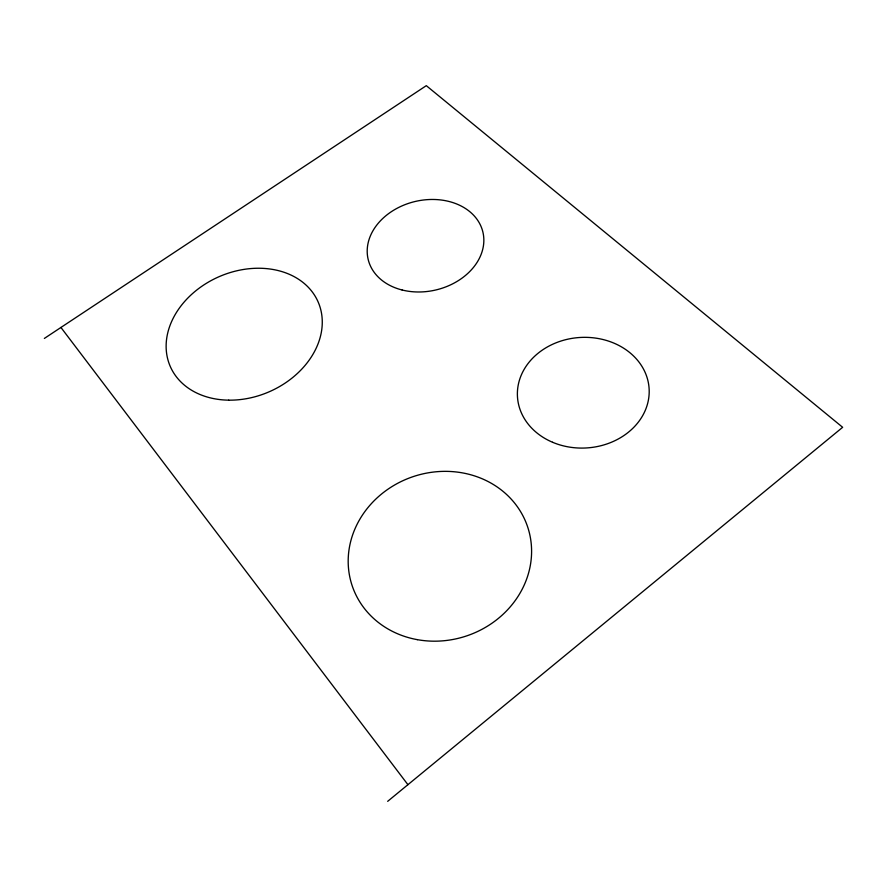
<?xml version="1.0" encoding="UTF-8"?>
<svg xmlns="http://www.w3.org/2000/svg" width="887" height="887" viewBox="0 0 887 887"><rect width="100%" height="100%" fill="white"/><g stroke="black" fill="none" stroke-linecap="round" stroke-linejoin="round"><path stroke-width="1.33" d="M387.663 801.338L842.65 427.301L426.303 85.662L44.35 338.435M60.937 327.458L407.92 784.685M228.702 400.159A80.662 62.766 -23.6 0 0 318.233 302.179A80.662 62.766 -23.6 0 0 185.705 300.294A80.662 62.766 -23.6 0 0 228.702 400.159M417.345 639.66A92.536 84.01 -18.6 0 0 528.142 528.452A92.536 84.01 -18.6 0 0 374.17 500.7A92.536 84.01 -18.6 0 0 417.345 639.66M552.568 442.269A65.96 55.338 -3.6 0 0 649.151 389.36A65.96 55.338 -3.6 0 0 548.133 346.529A65.96 55.338 -3.6 0 0 552.568 442.269M402.11 289.994A58.974 45.437 -13.4 0 0 483.493 235.232A58.974 45.437 -13.4 0 0 390.956 211.96A58.974 45.437 -13.4 0 0 402.11 289.994"/></g></svg>
